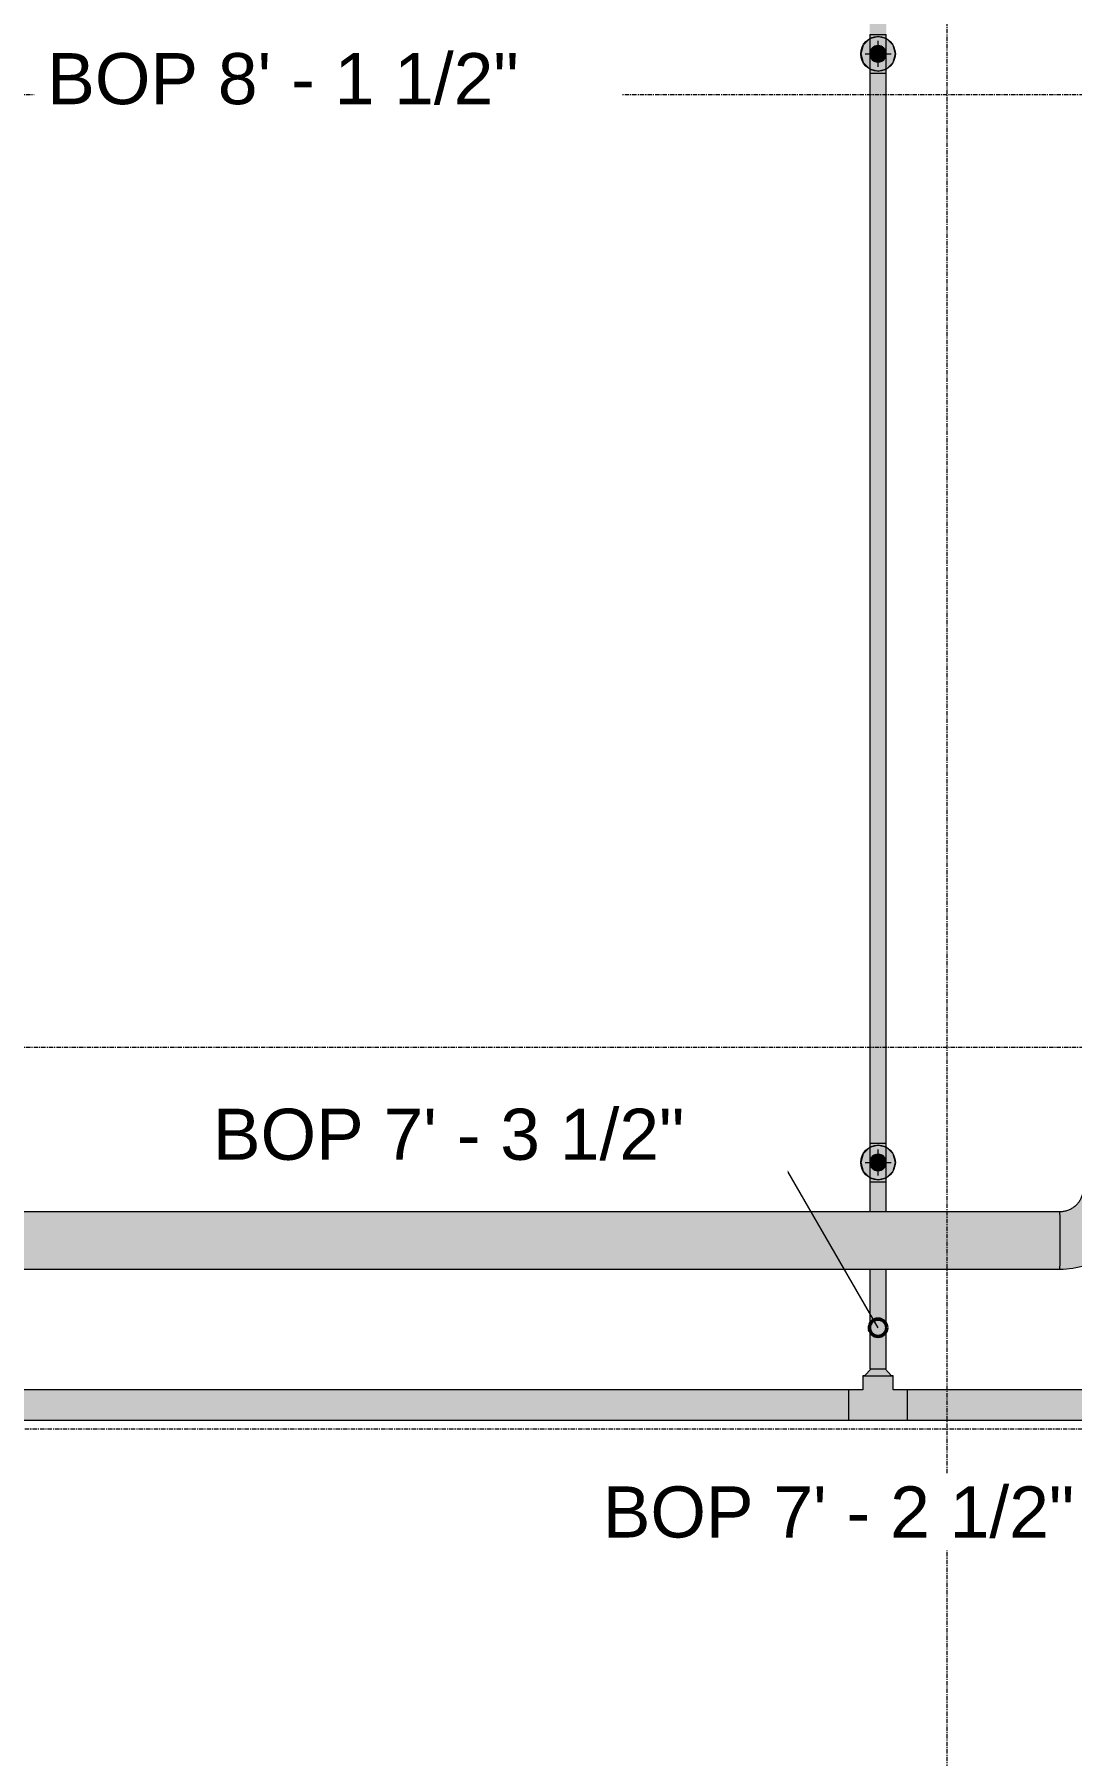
# Model space of a CAD drawing. Header units: inches. Extents: x -3679 to 241, y -496 to 1784.
# Drawn here: x -717.4 to -597.6, y 7.3 to 206 of the extents above; entities that cross this region are included whole.
import ezdxf

# ---------------------------------------------------------------- set-up
doc = ezdxf.new("R2010")
doc.units = ezdxf.units.IN
doc.header["$MEASUREMENT"] = 0
doc.linetypes.add('Grid Line', pattern=[0.875, 0.5, -0.125, 0.125, -0.125])
for name, color, linetype, lineweight in [('A-ANNO-NOTE', 250, 'Continuous', 9), ('G-ANNO-DIMS', 251, 'Continuous', 9), ('P-PIPE', 1, 'Continuous', 9), ('P-PIPE-CNTR', 1, 'Continuous', 9), ('S-GRID', 8, 'Continuous', 9)]:
    doc.layers.add(name, color=color, linetype=linetype, lineweight=lineweight)
doc.styles.add('Arial_1', font='arial.ttf', dxfattribs={"height": 5.901198})

# ---------------------------------------------------------------- blocks, each defined once
blk = doc.blocks.new('Elbow - Welded - Generic - Standard-1141296-LOWER PARKING')
at = {"layer": 'P-PIPE'}
blk.add_hatch(color=256, dxfattribs=at).paths.add_polyline_path([(-598.99, 63.42), (-596.92, 63.66), (-594.95, 64.34), (-593.19, 65.45), (-591.72, 66.92), (-590.61, 68.69), (-589.92, 70.65), (-589.69, 72.72), (-590.66, 72.72), (-596.32, 72.72), (-596.52, 71.7), (-597.1, 70.83), (-597.97, 70.25), (-598.99, 70.05), (-598.98, 68.93), (-598.99, 63.51)], flags=0)
at = {"layer": 'P-PIPE', "flags": 128}
for points in [[(-596.32, 72.72), (-596.32, 72.61), (-596.33, 72.51), (-596.34, 72.4), (-596.35, 72.29), (-596.37, 72.19), (-596.39, 72.08), (-596.42, 71.98), (-596.45, 71.88), (-596.49, 71.78), (-596.53, 71.68), (-596.57, 71.58), (-596.62, 71.49), (-596.67, 71.39), (-596.73, 71.3), (-596.78, 71.21), (-596.85, 71.12), (-596.91, 71.04), (-596.98, 70.96), (-597.05, 70.88), (-597.13, 70.8), (-597.13, 70.8)], [(-592.52, 66.04), (-592.26, 66.31), (-592.01, 66.58), (-591.77, 66.86), (-591.54, 67.16), (-591.32, 67.46), (-591.12, 67.77), (-590.93, 68.09), (-590.75, 68.42), (-590.58, 68.75), (-590.43, 69.09), (-590.29, 69.43), (-590.17, 69.78), (-590.06, 70.14), (-589.96, 70.5), (-589.88, 70.86), (-589.81, 71.23), (-589.76, 71.6), (-589.72, 71.97), (-589.7, 72.34), (-589.69, 72.71), (-589.69, 72.72)], [(-597.13, 70.8), (-597.21, 70.73), (-597.29, 70.66), (-597.37, 70.59), (-597.46, 70.53), (-597.55, 70.47), (-597.64, 70.41), (-597.73, 70.36), (-597.83, 70.31), (-597.92, 70.27), (-598.02, 70.23), (-598.12, 70.19), (-598.23, 70.16), (-598.33, 70.13), (-598.43, 70.11), (-598.54, 70.09), (-598.64, 70.07), (-598.75, 70.06), (-598.86, 70.05), (-598.96, 70.05), (-598.99, 70.05)], [(-598.99, 63.42), (-598.62, 63.43), (-598.25, 63.45), (-597.88, 63.49), (-597.51, 63.54), (-597.14, 63.61), (-596.78, 63.69), (-596.42, 63.78), (-596.06, 63.89), (-595.71, 64.02), (-595.37, 64.16), (-595.03, 64.31), (-594.7, 64.47), (-594.37, 64.65), (-594.05, 64.84), (-593.74, 65.05), (-593.44, 65.26), (-593.14, 65.49), (-592.86, 65.73), (-592.58, 65.98), (-592.52, 66.04)]]:
    blk.add_lwpolyline(points, dxfattribs=at)
at = {"layer": 'P-PIPE'}
for centre, major_axis, ratio, start_param, end_param in [((-593, 72.72), (3.31, 0), 0.002018, 2.938752, 3.139509), ((-593, 72.72), (3.31, 0), 0.002018, 2.618296, 2.87771), ((-593, 72.72), (3.31, 0), 0.002018, 2.356361, 2.615911), ((-593, 72.72), (3.31, 0), 0.002018, 2.094496, 2.354111), ((-593, 72.72), (3.31, 0), 0.002018, 1.832654, 2.092312), ((-593, 72.72), (3.31, 0), 0.002018, 1.57082, 1.830512), ((-593, 72.72), (3.31, 0), 0.002018, 1.308988, 1.568713), ((-593, 72.72), (3.31, 0), 0.002018, 1.047154, 1.306914), ((-593, 72.72), (3.31, 0), 0.002018, 0.785311, 1.045114), ((-593, 72.72), (3.31, 0), 0.002018, 0.523446, 0.783315), ((-593, 72.72), (3.31, 0), 0.002018, 0.261509, 0.521515), ((-593, 72.72), (3.31, 0), 0.002018, 0, 0.259716), ((-598.99, 66.74), (0, 3.31), 0.002083, 6.023404, 6.283185), ((-598.99, 66.74), (0, 3.31), 0.002083, 5.761605, 6.021656), ((-598.99, 66.74), (0, 3.31), 0.002083, 5.499805, 5.759728), ((-598.99, 66.74), (0, 3.31), 0.002083, 5.238006, 5.497867), ((-598.99, 66.74), (0, 3.31), 0.002083, 4.976207, 5.236028), ((-598.99, 66.74), (0, 3.31), 0.002083, 4.714407, 4.974196), ((-598.99, 66.74), (0, 3.31), 0.002083, 4.452608, 4.712366), ((-598.99, 66.74), (0, 3.31), 0.002083, 4.190809, 4.450535), ((-598.99, 66.74), (0, 3.31), 0.002083, 3.40541, 3.664909), ((-598.99, 66.74), (0, 3.31), 0.002083, 3.929009, 4.188695), ((-598.99, 66.74), (0, 3.31), 0.002083, 3.66721, 3.926834), ((-598.99, 66.74), (0, 3.31), 0.002083, 3.143611, 3.346684)]:
    blk.add_ellipse(centre, major_axis=major_axis, ratio=ratio, start_param=start_param, end_param=end_param, dxfattribs=at)

msp = doc.modelspace()

# ---------------------------------------------------------------- hatches: boundary and pattern name
at = {"layer": 'A-ANNO-NOTE'}
for points in [[(-620, 201.74), (-619, 202.01), (-618.27, 202.74), (-618, 203.74), (-618.27, 204.74), (-619, 205.47), (-620, 205.74), (-621, 205.47), (-621.73, 204.74), (-622, 203.74), (-621.73, 202.74), (-621, 202.01)], [(-620, 73.74), (-619, 74.01), (-618.27, 74.74), (-618, 75.74), (-618.27, 76.74), (-619, 77.47), (-620, 77.74), (-621, 77.47), (-621.73, 76.74), (-622, 75.74), (-621.73, 74.74), (-621, 74.01)]]:
    msp.add_hatch(color=256, dxfattribs=at).paths.add_polyline_path(points, flags=0)
h = msp.add_hatch(color=256, dxfattribs=at)
edge = h.paths.add_edge_path(flags=0)
edge.add_arc((-620, 203.74), 2, 0, 360)
h = msp.add_hatch(color=256, dxfattribs=at)
edge = h.paths.add_edge_path(flags=0)
edge.add_arc((-620, 75.74), 2, 0, 360)
at = {"layer": 'P-PIPE'}
h = msp.add_hatch(color=256, dxfattribs=at)
h.paths.add_polyline_path([(-620.67, 205.98), (-620.67, 205.99), (-620.67, 211.03)], flags=0)
h.paths.add_polyline_path([(-620, 205.98), (-620, 345.5), (-620.95, 345.5), (-620.95, 205.99), (-620.47, 205.98), (-620.25, 205.98)], flags=0)
for points in [[(-620, 205.98), (-619.05, 205.99), (-619.05, 345.5), (-619.53, 345.5), (-620, 345.5), (-620, 211.03)], [(-620, 202.79), (-619.75, 202.83), (-619.53, 202.92), (-619.33, 203.07), (-619.18, 203.27), (-619.08, 203.5), (-619.05, 203.74), (-619.08, 203.99), (-619.18, 204.22), (-619.33, 204.41), (-619.53, 204.57), (-619.75, 204.66), (-620, 204.69), (-620.25, 204.66), (-620.48, 204.57), (-620.67, 204.41), (-620.82, 204.22), (-620.92, 203.99), (-620.95, 203.74), (-620.92, 203.5), (-620.82, 203.27), (-620.67, 203.07), (-620.48, 202.92), (-620.25, 202.83)], [(-620, 77.98), (-619.05, 77.99), (-619.05, 201.5), (-619.53, 201.5), (-620, 201.5), (-620, 83.82)], [(-620, 74.79), (-619.75, 74.83), (-619.53, 74.92), (-619.33, 75.07), (-619.18, 75.27), (-619.08, 75.5), (-619.05, 75.74), (-619.08, 75.99), (-619.18, 76.22), (-619.33, 76.41), (-619.53, 76.57), (-619.75, 76.66), (-620, 76.69), (-620.25, 76.66), (-620.48, 76.57), (-620.67, 76.41), (-620.82, 76.22), (-620.92, 75.99), (-620.95, 75.74), (-620.92, 75.5), (-620.82, 75.27), (-620.67, 75.07), (-620.48, 74.92), (-620.25, 74.83)], [(-874.01, 66.74), (-598.98, 66.74), (-598.99, 70.05), (-874.02, 70.05), (-874.01, 69.08), (-874.01, 67.59)], [(-741.99, 63.42), (-598.99, 63.42), (-598.98, 64.39), (-598.98, 66.74), (-874.01, 66.74), (-874.02, 63.42), (-775.67, 63.42)], [(-620, 51.11), (-618.44, 51.12), (-619.19, 51.89), (-620.82, 51.89), (-621.56, 51.12), (-620.25, 51.11), (-620, 51.11)], [(-620, 47.72), (-618.25, 49.48), (-618.25, 51.12), (-618.87, 51.11), (-621.7, 51.11), (-621.75, 51.12), (-621.75, 49.48), (-620.45, 48.18), (-620.29, 48.02)], [(-725.15, 47.73), (-623.38, 47.73), (-623.39, 49.48), (-728.61, 49.48), (-728.61, 48.3), (-728.61, 47.73)], [(-640.94, 45.98), (-623.39, 45.98), (-623.38, 46.85), (-623.38, 47.73), (-728.61, 47.73), (-728.61, 45.98), (-708.31, 45.98)], [(-616.61, 45.98), (-616.61, 46.85), (-616.61, 49.48), (-618.25, 49.48), (-618.76, 48.96), (-620, 47.72), (-621.75, 49.48), (-623.39, 49.48), (-623.38, 48.39), (-623.38, 45.98)], [(-616.61, 47.73), (-583.61, 47.73), (-583.61, 49.48), (-616.61, 49.48), (-616.61, 48.39), (-616.61, 47.73)], [(-584.07, 45.98), (-583.61, 45.98), (-583.61, 46.85), (-583.61, 47.73), (-616.61, 47.73), (-616.61, 45.98), (-590.42, 45.98)]]:
    msp.add_hatch(color=256, dxfattribs=at).paths.add_polyline_path(points, flags=0)
h = msp.add_hatch(color=256, dxfattribs=at)
h.paths.add_polyline_path([(-620.95, 203.74), (-620.92, 203.99), (-620.79, 204.28), (-620.65, 204.43), (-620.44, 204.58), (-620.24, 204.66), (-620, 204.69), (-620, 205.98), (-620.95, 205.99), (-620.95, 203.91)], flags=0)
h.paths.add_polyline_path([(-620, 201.5), (-620, 202.79), (-620.25, 202.83), (-620.48, 202.92), (-620.67, 203.07), (-620.84, 203.31), (-620.88, 203.38), (-620.93, 203.56), (-620.95, 203.74), (-620.95, 201.5), (-620.48, 201.5), (-620.25, 201.5)], flags=0)
h = msp.add_hatch(color=256, dxfattribs=at)
h.paths.add_polyline_path([(-620, 202.79), (-619.75, 202.83), (-619.52, 202.92), (-619.33, 203.07), (-619.18, 203.27), (-619.08, 203.5), (-619.05, 203.75), (-619.08, 203.99), (-619.18, 204.22), (-619.33, 204.42), (-619.53, 204.57), (-619.76, 204.66), (-620.01, 204.69), (-620.25, 204.66), (-620.48, 204.56), (-620.67, 204.41), (-620.83, 204.21), (-620.92, 203.99), (-620.95, 203.74), (-620.92, 203.49), (-620.82, 203.27), (-620.67, 203.07), (-620.47, 202.92), (-620.25, 202.82), (-620, 202.79)], flags=0)
h.paths.add_polyline_path([(-620, 202.79), (-620.25, 202.83), (-620.48, 202.92), (-620.67, 203.07), (-620.82, 203.27), (-620.92, 203.5), (-620.95, 203.74), (-620.91, 204), (-620.82, 204.22), (-620.66, 204.42), (-620.48, 204.57), (-620.24, 204.66), (-620, 204.69), (-619.75, 204.66), (-619.53, 204.57), (-619.32, 204.41), (-619.18, 204.22), (-619.08, 203.99), (-619.05, 203.74), (-619.08, 203.49), (-619.18, 203.27), (-619.33, 203.07), (-619.53, 202.92), (-619.75, 202.83)], flags=0)
h = msp.add_hatch(color=256, dxfattribs=at)
h.paths.add_polyline_path([(-619.05, 203.74), (-619.05, 205.99), (-619.53, 205.98), (-620, 205.98), (-619.99, 204.69), (-619.75, 204.66), (-619.52, 204.57), (-619.33, 204.41), (-619.16, 204.18), (-619.12, 204.1), (-619.07, 203.93), (-619.05, 203.75)], flags=0)
h.paths.add_polyline_path([(-620, 201.5), (-619.05, 201.5), (-619.05, 203.74), (-619.08, 203.5), (-619.21, 203.21), (-619.35, 203.05), (-619.54, 202.91), (-619.75, 202.82), (-620, 202.79), (-620, 202.68)], flags=0)
h = msp.add_hatch(color=256, dxfattribs=at)
h.paths.add_polyline_path([(-620.67, 77.98), (-620.67, 77.99), (-620.67, 83.82)], flags=0)
h.paths.add_polyline_path([(-620, 77.98), (-620, 201.5), (-620.95, 201.5), (-620.95, 77.99), (-620.47, 77.98), (-620.25, 77.98)], flags=0)
h = msp.add_hatch(color=256, dxfattribs=at)
h.paths.add_polyline_path([(-620, 73.5), (-620, 74.79), (-620.25, 74.83), (-620.48, 74.92), (-620.67, 75.07), (-620.84, 75.31), (-620.88, 75.38), (-620.93, 75.56), (-620.95, 75.74), (-620.95, 73.5), (-620.48, 73.5), (-620.25, 73.5)], flags=0)
h.paths.add_polyline_path([(-620.95, 75.74), (-620.92, 75.99), (-620.79, 76.28), (-620.65, 76.43), (-620.44, 76.58), (-620.24, 76.66), (-620, 76.69), (-620, 77.98), (-620.95, 77.99), (-620.95, 75.75)], flags=0)
h = msp.add_hatch(color=256, dxfattribs=at)
h.paths.add_polyline_path([(-619.05, 75.74), (-619.05, 77.99), (-619.53, 77.98), (-620, 77.98), (-619.99, 76.69), (-619.75, 76.66), (-619.52, 76.57), (-619.33, 76.41), (-619.16, 76.18), (-619.12, 76.1), (-619.07, 75.93), (-619.05, 75.75)], flags=0)
h.paths.add_polyline_path([(-620, 73.5), (-619.05, 73.5), (-619.05, 75.74), (-619.08, 75.5), (-619.21, 75.21), (-619.35, 75.05), (-619.54, 74.91), (-619.75, 74.82), (-620, 74.79), (-620, 74.68)], flags=0)
h = msp.add_hatch(color=256, dxfattribs=at)
h.paths.add_polyline_path([(-620, 74.79), (-619.75, 74.83), (-619.52, 74.92), (-619.33, 75.07), (-619.18, 75.27), (-619.08, 75.5), (-619.05, 75.75), (-619.08, 75.99), (-619.18, 76.22), (-619.33, 76.42), (-619.53, 76.57), (-619.76, 76.66), (-620.01, 76.69), (-620.25, 76.66), (-620.48, 76.56), (-620.67, 76.41), (-620.83, 76.21), (-620.92, 75.99), (-620.95, 75.74), (-620.92, 75.49), (-620.82, 75.27), (-620.67, 75.07), (-620.47, 74.92), (-620.24, 74.82), (-620, 74.79)], flags=0)
h.paths.add_polyline_path([(-620, 74.79), (-620.25, 74.83), (-620.48, 74.92), (-620.68, 75.08), (-620.82, 75.27), (-620.92, 75.5), (-620.95, 75.74), (-620.91, 76), (-620.82, 76.22), (-620.67, 76.42), (-620.48, 76.57), (-620.24, 76.66), (-620, 76.69), (-619.75, 76.66), (-619.53, 76.57), (-619.32, 76.41), (-619.18, 76.22), (-619.08, 75.99), (-619.05, 75.74), (-619.08, 75.49), (-619.18, 75.27), (-619.33, 75.07), (-619.53, 74.92), (-619.76, 74.83)], flags=0)
h = msp.add_hatch(color=256, dxfattribs=at)
h.paths.add_polyline_path([(-620, 51.89), (-620, 63.42), (-620.95, 63.42), (-620.95, 51.9), (-620.48, 51.89), (-620.25, 51.89)], flags=0)
h.paths.add_polyline_path([(-620.92, 70.05), (-620, 70.05), (-620, 73.5), (-620.95, 73.5), (-620.94, 70.05)], flags=0)
h = msp.add_hatch(color=256, dxfattribs=at)
h.paths.add_polyline_path([(-620, 51.89), (-619.05, 51.9), (-619.05, 63.42), (-620, 63.42), (-620, 52.02)], flags=0)
h.paths.add_polyline_path([(-619.05, 70.05), (-619.05, 73.5), (-619.53, 73.5), (-620, 73.5), (-620, 70.05), (-619.06, 70.05)], flags=0)

# ---------------------------------------------------------------- linework, layer by layer
at = {"layer": 'A-ANNO-NOTE'}
for p, q in [((-621.73, 204.74), (-622, 203.74)), ((-621, 205.47), (-621.73, 204.74)), ((-620, 205.74), (-621, 205.47)), ((-619, 205.47), (-620, 205.74)), ((-618.27, 204.74), (-619, 205.47)), ((-618, 203.74), (-618.27, 204.74)), ((-622, 203.74), (-621.73, 202.74)), ((-621.73, 202.74), (-621, 202.01)), ((-619, 202.01), (-618.27, 202.74)), ((-618.27, 202.74), (-618, 203.74)), ((-621, 202.01), (-620, 201.74)), ((-620, 201.74), (-619, 202.01)), ((-620, 77.74), (-621, 77.47)), ((-619, 77.47), (-620, 77.74)), ((-621.73, 76.74), (-622, 75.74)), ((-622, 75.74), (-621.73, 74.74)), ((-621, 77.47), (-621.73, 76.74)), ((-618.27, 76.74), (-619, 77.47)), ((-618, 75.74), (-618.27, 76.74)), ((-618.27, 74.74), (-618, 75.74)), ((-621.73, 74.74), (-621, 74.01)), ((-621, 74.01), (-620, 73.74)), ((-620, 73.74), (-619, 74.01)), ((-619, 74.01), (-618.27, 74.74))]:
    msp.add_line(p, q, dxfattribs=at)
for centre in [(-620, 203.74), (-620, 75.74)]:
    msp.add_circle(centre, 2, dxfattribs=at)
at = {"layer": 'G-ANNO-DIMS'}
for p, q in [((-632.99, 79.15), (-641.24, 79.15)), ((-620, 56.66), (-632.99, 79.15))]:
    msp.add_line(p, q, dxfattribs=at)
at = {"layer": 'G-ANNO-DIMS', "lineweight": 50}
msp.add_circle((-620, 56.66), 1, dxfattribs=at)
at = {"layer": 'P-PIPE'}
for p, q in [((-620.95, 205.99), (-620.95, 201.5)), ((-619.05, 201.5), (-619.05, 205.99)), ((-620.95, 201.5), (-620.95, 77.99)), ((-619.05, 77.99), (-619.05, 201.5)), ((-620.95, 77.99), (-620.95, 73.5)), ((-619.05, 73.5), (-619.05, 77.99)), ((-620.95, 73.5), (-620.95, 70.05)), ((-619.05, 70.05), (-619.05, 73.5)), ((-598.99, 70.05), (-874.02, 70.05)), ((-874.02, 63.42), (-598.99, 63.42)), ((-620.95, 63.42), (-620.95, 51.9)), ((-619.05, 51.9), (-619.05, 63.42)), ((-621.56, 51.12), (-620.81, 51.9)), ((-619.19, 51.9), (-618.44, 51.12)), ((-621.75, 51.12), (-621.75, 49.48)), ((-618.25, 49.48), (-618.25, 51.12)), ((-623.39, 49.48), (-728.61, 49.48)), ((-621.75, 49.48), (-623.39, 49.48)), ((-616.61, 49.48), (-618.25, 49.48)), ((-583.61, 49.48), (-616.61, 49.48)), ((-728.61, 45.98), (-623.39, 45.98)), ((-623.39, 45.98), (-616.61, 45.98)), ((-616.61, 45.98), (-583.61, 45.98))]:
    msp.add_line(p, q, dxfattribs=at)
for centre, radius, start, end in [((-620, 203.74), 0.95, 0, 180), ((-620, 204.22), 0.475, 270, 90), ((-620, 203.74), 0.95, 180, 0), ((-620, 203.27), 0.475, 90, 270), ((-620, 75.74), 0.95, 0, 180), ((-620, 75.74), 0.95, 180, 360), ((-620, 75.27), 0.475, 90, 270), ((-620, 76.22), 0.475, 270, 90)]:
    msp.add_arc(centre, radius, start, end, dxfattribs=at)
for centre, major_axis, ratio, start_param, end_param in [((-620, 205.99), (0.951, 0), 0.004167, 3.141593, 3.403392), ((-620, 205.99), (0.951, 0), 0.004167, 3.405488, 3.665191), ((-620, 205.99), (0.95, 0), 0.004167, 3.665191, 3.926025), ((-620, 205.99), (0.951, 0), 0.004167, 3.666373, 3.926991), ((-620, 205.99), (0.95, 0), 0.004167, 3.926991, 4.188266), ((-620, 205.99), (0.951, 0), 0.004167, 3.927731, 4.18879), ((-620, 205.99), (0.95, 0), 0.004167, 4.18879, 4.450357), ((-620, 205.99), (0.951, 0), 0.004167, 4.18924, 4.45059), ((-620, 205.99), (0.95, 0), 0.004167, 4.45059, 4.712389), ((-620, 205.99), (0.951, 0), 0.004167, 4.450806, 4.712389), ((-620, 205.99), (0.95, 0), 0.004167, 4.712389, 4.974188), ((-620, 205.99), (0.951, 0), 0.004167, 4.712389, 4.973972), ((-620, 205.99), (0.95, 0), 0.004167, 4.974421, 5.235988), ((-620, 205.99), (0.951, 0), 0.004167, 4.974188, 5.235538), ((-620, 205.99), (0.95, 0), 0.004167, 5.236512, 5.497787), ((-620, 205.99), (0.951, 0), 0.004167, 5.235988, 5.497047), ((-620, 205.99), (0.95, 0), 0.004167, 5.498753, 5.759587), ((-620, 205.99), (0.951, 0), 0.004167, 5.497787, 5.758405), ((-620, 205.99), (0.951, 0), 0.004167, 5.759587, 6.01929), ((-620, 205.99), (0.951, 0), 0.004167, 6.021386, 6.283185), ((-620, 201.5), (0.951, 0), 0.004167, 3.141593, 4.712389), ((-620, 201.5), (0.95, 0), 0.004167, 3.665191, 3.926025), ((-620, 201.5), (0.95, 0), 0.004167, 3.926991, 4.188266), ((-620, 201.5), (0.95, 0), 0.004167, 4.18879, 4.450357), ((-620, 201.5), (0.95, 0), 0.004167, 4.45059, 4.712389), ((-620, 201.5), (0.951, 0), 0.004167, 4.712389, 6.283185), ((-620, 201.5), (0.95, 0), 0.004167, 4.712389, 4.974188), ((-620, 201.5), (0.95, 0), 0.004167, 4.974421, 5.235988), ((-620, 201.5), (0.95, 0), 0.004167, 5.236512, 5.497787), ((-620, 201.5), (0.95, 0), 0.004167, 5.498753, 5.759587), ((-620, 77.99), (0.951, 0), 0.004167, 3.141593, 3.403392), ((-620, 77.99), (0.951, 0), 0.004167, 3.405488, 3.665191), ((-620, 77.99), (0.95, 0), 0.004167, 3.665191, 3.926025), ((-620, 77.99), (0.951, 0), 0.004167, 3.666373, 3.926991), ((-620, 77.99), (0.95, 0), 0.004167, 3.926991, 4.188266), ((-620, 77.99), (0.951, 0), 0.004167, 3.927731, 4.18879), ((-620, 77.99), (0.95, 0), 0.004167, 4.18879, 4.450357), ((-620, 77.99), (0.951, 0), 0.004167, 4.18924, 4.45059), ((-620, 77.99), (0.95, 0), 0.004167, 4.45059, 4.712389), ((-620, 77.99), (0.951, 0), 0.004167, 4.450806, 4.712389), ((-620, 77.99), (0.95, 0), 0.004167, 4.712389, 4.974188), ((-620, 77.99), (0.951, 0), 0.004167, 4.712389, 4.973972), ((-620, 77.99), (0.95, 0), 0.004167, 4.974421, 5.235988), ((-620, 77.99), (0.951, 0), 0.004167, 4.974188, 5.235538), ((-620, 77.99), (0.95, 0), 0.004167, 5.236512, 5.497787), ((-620, 77.99), (0.951, 0), 0.004167, 5.235988, 5.497047), ((-620, 77.99), (0.95, 0), 0.004167, 5.498753, 5.759587), ((-620, 77.99), (0.951, 0), 0.004167, 5.497787, 5.758405), ((-620, 77.99), (0.951, 0), 0.004167, 5.759587, 6.01929), ((-620, 77.99), (0.951, 0), 0.004167, 6.021386, 6.283185), ((-620, 73.5), (0.951, 0), 0.004167, 3.141593, 4.712389), ((-620, 73.5), (0.95, 0), 0.004167, 3.665191, 3.926025), ((-620, 73.5), (0.95, 0), 0.004167, 3.926991, 4.188266), ((-620, 73.5), (0.95, 0), 0.004167, 4.18879, 4.450357), ((-620, 73.5), (0.95, 0), 0.004167, 4.45059, 4.712389), ((-620, 73.5), (0.951, 0), 0.004167, 4.712389, 6.283185), ((-620, 73.5), (0.95, 0), 0.004167, 4.712389, 4.974188), ((-620, 73.5), (0.95, 0), 0.004167, 4.974421, 5.235988), ((-620, 73.5), (0.95, 0), 0.004167, 5.236512, 5.497787), ((-620, 73.5), (0.95, 0), 0.004167, 5.498753, 5.759587), ((-598.99, 66.74), (0, 3.31), 0.002083, 6.226477, 6.283185), ((-598.99, 66.74), (0, 3.31), 0.002083, 5.23829, 5.497787), ((-598.99, 66.74), (0, 3.31), 0.002083, 4.976346, 5.235988), ((-598.99, 66.74), (0, 3.31), 0.002083, 4.714431, 4.974188), ((-598.99, 66.74), (0, 3.31), 0.002083, 4.452524, 4.712389), ((-598.99, 66.74), (0, 3.31), 0.002083, 4.190608, 4.45059), ((-598.99, 66.74), (0, 3.31), 0.002083, 3.928664, 4.18879), ((-598.99, 66.74), (0, 3.31), 0.002083, 3.346683, 3.403392), ((-620, 51.9), (0.95, 0), 0.004167, 3.141593, 4.712389), ((-620, 51.9), (0.95, 0), 0.004167, 4.712389, 6.283185), ((-620, 51.12), (1.75, 0), 0.004167, 2.683348, 3.141593), ((-620, 51.12), (1.75, 0), 0.004167, 3.143692, 6.283185), ((-620, 51.12), (1.75, 0), 0.004167, 0.0021, 0.45756), ((-623.39, 47.73), (0, 1.75), 0.0021, 6.15019, 6.279019), ((-623.39, 47.73), (0, 1.75), 0.0021, 6.021386, 6.150214), ((-623.39, 47.73), (0, 1.75), 0.0021, 5.888391, 6.017219), ((-623.39, 47.73), (0, 1.75), 0.0021, 5.759587, 5.888415), ((-623.39, 47.73), (0, 1.75), 0.0021, 5.498458, 5.75542), ((-623.39, 47.73), (0, 1.75), 0.0021, 5.497787, 5.756142), ((-623.39, 47.73), (0, 1.75), 0.0021, 5.236373, 5.493621), ((-623.39, 47.73), (0, 1.75), 0.0021, 5.235988, 5.494055), ((-623.39, 47.73), (0, 1.75), 0.0021, 4.974385, 5.231821), ((-623.39, 47.73), (0, 1.75), 0.0021, 4.974188, 5.232066), ((-623.39, 47.73), (0, 1.75), 0.0021, 4.712435, 4.970022), ((-623.39, 47.73), (0, 1.75), 0.0021, 4.712389, 4.970115), ((-623.39, 47.73), (0, 1.75), 0.0021, 4.450494, 4.708222), ((-623.39, 47.73), (0, 1.75), 0.0021, 4.45059, 4.708174), ((-616.61, 47.73), (0, 1.75), 0.0021, 6.15019, 6.279019), ((-616.61, 47.73), (0, 1.75), 0.0021, 6.021386, 6.150214), ((-616.61, 47.73), (0, 1.75), 0.0021, 5.888391, 6.017219), ((-616.61, 47.73), (0, 1.75), 0.0021, 5.759587, 5.888415), ((-616.61, 47.73), (0, 1.75), 0.0021, 5.497787, 5.756142), ((-616.61, 47.73), (0, 1.75), 0.0021, 5.498458, 5.75542), ((-616.61, 47.73), (0, 1.75), 0.0021, 5.235988, 5.494055), ((-616.61, 47.73), (0, 1.75), 0.0021, 5.236373, 5.493621), ((-616.61, 47.73), (0, 1.75), 0.0021, 4.974188, 5.232066), ((-616.61, 47.73), (0, 1.75), 0.0021, 4.974385, 5.231821), ((-616.61, 47.73), (0, 1.75), 0.0021, 4.712389, 4.970115), ((-616.61, 47.73), (0, 1.75), 0.0021, 4.712435, 4.970022), ((-616.61, 47.73), (0, 1.75), 0.0021, 4.45059, 4.708174), ((-616.61, 47.73), (0, 1.75), 0.0021, 4.450494, 4.708222), ((-623.39, 47.73), (0, 1.75), 0.0021, 3.403392, 3.53222), ((-623.39, 47.73), (0, 1.75), 0.0021, 3.141593, 3.399225), ((-623.39, 47.73), (0, 1.75), 0.0021, 3.141593, 3.270421), ((-623.39, 47.73), (0, 1.75), 0.0021, 4.188543, 4.446423), ((-623.39, 47.73), (0, 1.75), 0.0021, 4.18879, 4.446223), ((-623.39, 47.73), (0, 1.75), 0.0021, 3.926553, 4.184624), ((-623.39, 47.73), (0, 1.75), 0.0021, 3.926991, 4.184234), ((-623.39, 47.73), (0, 1.75), 0.0021, 3.664463, 3.922824), ((-623.39, 47.73), (0, 1.75), 0.0021, 3.665191, 3.922147), ((-623.39, 47.73), (0, 1.75), 0.0021, 3.532197, 3.661025), ((-616.61, 47.73), (0, 1.75), 0.0021, 4.18879, 4.446223), ((-616.61, 47.73), (0, 1.75), 0.0021, 4.188543, 4.446423), ((-616.61, 47.73), (0, 1.75), 0.0021, 3.926991, 4.184234), ((-616.61, 47.73), (0, 1.75), 0.0021, 3.926553, 4.184624), ((-616.61, 47.73), (0, 1.75), 0.0021, 3.665191, 3.922147), ((-616.61, 47.73), (0, 1.75), 0.0021, 3.664463, 3.922824), ((-616.61, 47.73), (0, 1.75), 0.0021, 3.532197, 3.661025), ((-616.61, 47.73), (0, 1.75), 0.0021, 3.403392, 3.53222), ((-616.61, 47.73), (0, 1.75), 0.0021, 3.141593, 3.399225), ((-616.61, 47.73), (0, 1.75), 0.0021, 3.141593, 3.270421)]:
    msp.add_ellipse(centre, major_axis=major_axis, ratio=ratio, start_param=start_param, end_param=end_param, dxfattribs=at)
at = {"layer": 'P-PIPE-CNTR'}
for p, q in [((-620, 202.24), (-620, 205.24)), ((-621.5, 203.74), (-618.5, 203.74)), ((-621.5, 75.74), (-618.5, 75.74)), ((-620, 74.24), (-620, 77.24))]:
    msp.add_line(p, q, dxfattribs=at)
at = {"layer": 'S-GRID', "linetype": 'Grid Line'}
for p, q in [((-612, -484.26), (-612, 1771.74)), ((228, 199), (-3666.39, 199)), ((228, 89), (-3666.39, 89)), ((-3666.39, 45), (228, 45))]:
    msp.add_line(p, q, dxfattribs=at)

# ---------------------------------------------------------------- block references
at = {"layer": 'P-PIPE'}
msp.add_blockref('Elbow - Welded - Generic - Standard-1141296-LOWER PARKING', (0, 0), dxfattribs=at)

# ---------------------------------------------------------------- next in the draw order: texts
at = {"layer": 'G-ANNO-DIMS', "char_height": 5.9012, "width": 64.872, "attachment_point": 1, "line_spacing_factor": 0.938532, "style": 'Arial_1', "bg_fill": 3, "box_fill_scale": 1.25, "bg_fill_color": 0, "bg_fill_transparency": 0}
for s, insert in [('BOP 8\' - 1 1/2"', (-715.93, 203.83)), ('BOP 7\' - 3 1/2"', (-696.8, 81.95)), ('BOP 7\' - 2 1/2"', (-651.78, 38.34))]:
    msp.add_mtext(s, dxfattribs=dict(at, insert=insert))

doc.saveas('drawing.dxf')
